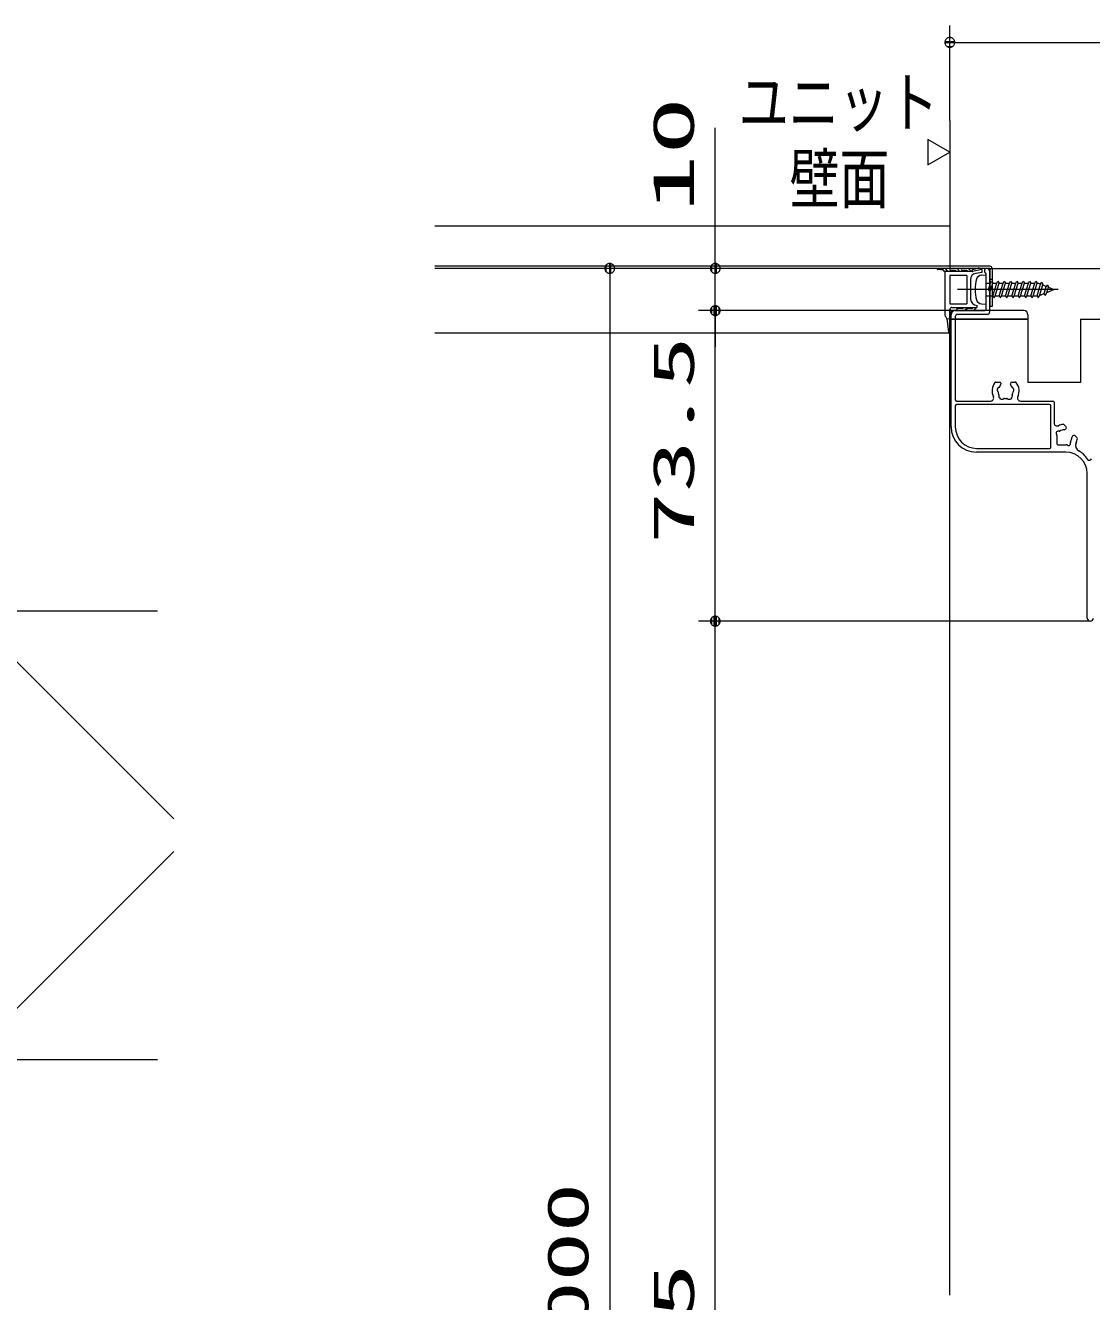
# Model space of a CAD drawing. Units: millimetres on the paper. Extents: x -305 to 305, y -152 to 152.
# Drawn here: x -86.7 to -23.6, y 25.9 to 101.4 of the extents above; entities that cross this region are included whole.
import ezdxf
from ezdxf.enums import TextEntityAlignment as Align

# ---------------------------------------------------------------- set-up
doc = ezdxf.new("R2010")
doc.units = ezdxf.units.MM
doc.linetypes.add('LONG_CHAIN', pattern=[21, 18, -1, 1, -1])
doc.linetypes.add('LONG_DOUBLE_CHAIN', pattern=[21.8, 18, -1, 0.6, -0.6, 0.6, -1])
doc.layers.add('0-2_0', color=7, linetype='Continuous', lineweight=9)
doc.layers.add('0-3_HV', color=7, linetype='Continuous', lineweight=9)
doc.styles.add('ＭＳ ゴシック', font='')
doc.styles.get('ＭＳ ゴシック').set_extended_font_data('MS Gothic')

# ---------------------------------------------------------------- blocks, each defined once
blk = doc.blocks.new('_DOTSMALL')
at = {"layer": '0-2_0'}
for p, q in [((0.0746, 0.1), (-0.0746, 0.1)), ((0.1223, -0.0248), (-0.1223, -0.0248))]:
    blk.add_line(p, q, dxfattribs=at)
for points in [[(0.125, 0), (0.124, 0.0157), (0.1211, 0.0311), (0.1162, 0.046), (0.1095, 0.0602), (0.1011, 0.0735), (0.0911, 0.0856), (0.0797, 0.0963), (0.067, 0.1055), (0.0532, 0.1131), (0.0386, 0.1189), (0.0234, 0.1228), (0.0078, 0.1248), (-0.0078, 0.1248), (-0.0234, 0.1228), (-0.0386, 0.1189), (-0.0532, 0.1131), (-0.067, 0.1055), (-0.0797, 0.0963), (-0.0911, 0.0856), (-0.1011, 0.0735), (-0.1095, 0.0602), (-0.1162, 0.046), (-0.1211, 0.0311), (-0.124, 0.0157), (-0.125, 0), (0, 0)], [(-0.125, 0), (-0.124, -0.0157), (-0.1211, -0.0311), (-0.1162, -0.046), (-0.1095, -0.0602), (-0.1011, -0.0735), (-0.0911, -0.0856), (-0.0797, -0.0963), (-0.067, -0.1055), (-0.0532, -0.1131), (-0.0386, -0.1189), (-0.0234, -0.1228), (-0.0078, -0.1248), (0.0078, -0.1248), (0.0234, -0.1228), (0.0386, -0.1189), (0.0532, -0.1131), (0.067, -0.1055), (0.0797, -0.0963), (0.0911, -0.0856), (0.1011, -0.0735), (0.1095, -0.0602), (0.1162, -0.046), (0.1211, -0.0311), (0.124, -0.0157), (0.125, 0), (0, 0)]]:
    blk.add_lwpolyline(points, close=True, dxfattribs=at)
blk = doc.blocks.new('TRI')
at = {"layer": '0-2_0'}
blk.add_lwpolyline([(0.5, 0.866), (0, 0), (1, 0)], close=True, dxfattribs=at)

msp = doc.modelspace()

# ---------------------------------------------------------------- linework, layer by layer
at = {"layer": '0-3_HV'}
for p, q in [((-32.016, 95.82), (-32.016, 101.439)), ((-32.016, 100.439), (1.735, 100.439)), ((-45.896, 87.07), (-45.896, 95.39)), ((-32.016, 89.57), (-62.503, 89.57)), ((-32.016, 89.571), (-32.016, 87.196)), ((-32.016, 89.57), (-32.016, 87.195)), ((-29.641, 87.195), (-62.503, 87.195)), ((-29.641, 87.07), (-62.503, 87.07)), ((-52.146, 87.07), (-52.146, -30.754)), ((-45.896, 84.57), (-45.896, 87.07)), ((-32.415, 86.955), (-32.739, 86.994)), ((-32.734, 87.069), (-32.383, 87.068)), ((-32.315, 86.882), (-32.315, 84.361)), ((-32.115, 86.882), (-32.187, 86.973)), ((-31.686, 86.941), (-31.972, 86.969)), ((-31.698, 87.069), (-31.97, 87.069)), ((-31.616, 86.882), (-31.629, 86.904)), ((-31.44, 86.882), (-31.49, 86.957)), ((-31.012, 86.941), (-31.298, 86.969)), ((-31.024, 87.069), (-31.295, 87.069)), ((-30.941, 86.882), (-30.954, 86.904)), ((-30.765, 86.882), (-30.815, 86.957)), ((-30.397, 87.071), (-30.68, 86.981)), ((-30.116, 87.009), (-30.665, 86.882)), ((-30.116, 86.832), (-30.481, 86.767)), ((-30.138, 87.004), (-30.149, 87.015)), ((-30.116, 87.009), (-30.116, 86.832)), ((-29.665, 86.92), (-29.665, 84.47)), ((-29.641, 87.07), (18.638, 87.07)), ((-29.641, 87.07), (-29.641, 84.82)), ((-31.015, 86.657), (-32.015, 86.657)), ((-32.015, 86.657), (-32.015, 84.982)), ((-31.015, 86.657), (-31.015, 84.982)), ((-30.79, 86.398), (-30.79, 85.258)), ((-30.145, 86.67), (-29.865, 86.695)), ((-29.865, 84.645), (-29.865, 86.733)), ((-29.865, 86.195), (-29.612, 86.195)), ((-29.728, 85.82), (-29.612, 86.195)), ((-29.516, 86.42), (-29.641, 86.42)), ((-29.612, 86.195), (-29.54, 86.32)), ((-29.583, 85.82), (-29.468, 86.195)), ((-29.54, 86.32), (-29.468, 86.195)), ((-29.468, 86.195), (-29.237, 86.195)), ((-29.468, 85.445), (-29.237, 86.195)), ((-29.324, 85.445), (-29.093, 86.195)), ((-29.237, 86.195), (-29.165, 86.32)), ((-29.165, 86.32), (-29.093, 86.195)), ((-29.093, 86.195), (-28.872, 86.195)), ((-29.093, 85.445), (-28.862, 86.195)), ((-28.949, 85.445), (-28.718, 86.195)), ((-28.862, 86.195), (-28.79, 86.32)), ((-28.79, 86.32), (-28.718, 86.195)), ((-28.718, 86.195), (-28.487, 86.195)), ((-28.718, 85.445), (-28.487, 86.195)), ((-28.574, 85.445), (-28.343, 86.195)), ((-28.487, 86.195), (-28.415, 86.32)), ((-28.415, 86.32), (-28.343, 86.195)), ((-28.343, 86.195), (-28.112, 86.195)), ((-28.343, 85.445), (-28.112, 86.195)), ((-28.199, 85.445), (-27.968, 86.195)), ((-28.112, 86.195), (-28.04, 86.32)), ((-28.04, 86.32), (-27.968, 86.195)), ((-27.968, 86.195), (-27.737, 86.195)), ((-27.968, 85.445), (-27.737, 86.195)), ((-27.824, 85.445), (-27.593, 86.195)), ((-27.737, 86.195), (-27.665, 86.32)), ((-27.665, 86.32), (-27.593, 86.195)), ((-27.593, 86.195), (-27.362, 86.195)), ((-27.593, 85.445), (-27.362, 86.195)), ((-27.449, 85.445), (-27.218, 86.195)), ((-27.362, 86.195), (-27.29, 86.32)), ((-27.29, 86.32), (-27.218, 86.195)), ((-27.218, 86.195), (-26.987, 86.195)), ((-27.218, 85.445), (-26.987, 86.195)), ((-27.074, 85.445), (-26.843, 86.195)), ((-26.987, 86.195), (-26.915, 86.32)), ((-26.915, 86.32), (-26.843, 86.195)), ((-26.855, 85.445), (-26.641, 86.142)), ((-26.843, 86.195), (-26.77, 86.195)), ((-26.77, 86.195), (-26.641, 86.142)), ((-26.711, 85.445), (-26.513, 86.089)), ((-26.641, 86.142), (-26.569, 86.247)), ((-26.569, 86.247), (-26.513, 86.089)), ((-26.513, 86.089), (-26.309, 86.004)), ((-26.227, 86.105), (-26.309, 86.004)), ((-26.227, 86.105), (-26.18, 85.951)), ((-29.865, 85.445), (-29.468, 85.445)), ((-29.728, 85.82), (-29.699, 85.77)), ((-29.516, 85.97), (-29.641, 85.97)), ((-29.612, 85.77), (-29.583, 85.82)), ((-29.468, 85.445), (-29.396, 85.32)), ((-29.396, 85.32), (-29.323, 85.445)), ((-29.318, 85.445), (-29.093, 85.445)), ((-29.093, 85.445), (-29.021, 85.32)), ((-29.021, 85.32), (-28.948, 85.445)), ((-28.948, 85.445), (-28.718, 85.445)), ((-28.718, 85.445), (-28.646, 85.32)), ((-28.646, 85.32), (-28.573, 85.445)), ((-28.573, 85.445), (-28.343, 85.445)), ((-28.343, 85.445), (-28.271, 85.32)), ((-28.271, 85.32), (-28.198, 85.445)), ((-28.198, 85.445), (-27.968, 85.445)), ((-27.968, 85.445), (-27.896, 85.32)), ((-27.896, 85.32), (-27.823, 85.445)), ((-27.823, 85.445), (-27.593, 85.445)), ((-27.593, 85.445), (-27.521, 85.32)), ((-27.521, 85.32), (-27.448, 85.445)), ((-27.448, 85.445), (-27.218, 85.445)), ((-27.218, 85.445), (-27.146, 85.32)), ((-27.146, 85.32), (-27.073, 85.445)), ((-27.073, 85.445), (-26.855, 85.445)), ((-26.855, 85.445), (-26.783, 85.32)), ((-26.783, 85.32), (-26.711, 85.445)), ((-26.702, 85.473), (-26.438, 85.583)), ((-26.438, 85.583), (-26.309, 86.004)), ((-26.373, 85.475), (-26.438, 85.583)), ((-26.373, 85.475), (-26.273, 85.651)), ((-26.273, 85.651), (-26.181, 85.951)), ((-26.273, 85.651), (-25.865, 85.82)), ((-26.181, 85.951), (-25.865, 85.82)), ((-31.766, 84.57), (-46.896, 84.57)), ((-31.691, 84.57), (-46.896, 84.57)), ((-45.896, 84.75), (-45.896, 82.43)), ((-45.896, 66.195), (-45.896, 84.57)), ((-32.015, 84.982), (-31.015, 84.982)), ((-32.015, 84.069), (-32.015, 84.633)), ((-31.891, 84.757), (-30.416, 84.757)), ((-27.64, 84.57), (-31.765, 84.57)), ((-31.69, 84.57), (-29.94, 84.57)), ((-31.259, 84.697), (-31.571, 84.67)), ((-31.264, 84.57), (-31.566, 84.57)), ((-31.188, 84.757), (-31.201, 84.734)), ((-31.006, 84.757), (-31.056, 84.682)), ((-30.709, 84.697), (-30.993, 84.67)), ((-30.714, 84.57), (-30.988, 84.57)), ((-30.638, 84.757), (-30.651, 84.734)), ((-30.456, 84.757), (-30.506, 84.682)), ((-30.416, 84.883), (-30.416, 84.757)), ((-30.145, 84.969), (-29.865, 84.945)), ((-32.194, 84.1), (-32.097, 83.297)), ((-32.193, 84.087), (-32.016, 84.102)), ((-32.015, 84.231), (-32.023, 83.301)), ((-32.015, 84.32), (-32.015, 84.07)), ((-32.015, 84.07), (-27.39, 84.07)), ((-27.465, 84.07), (-32.015, 84.07)), ((-32.015, 26.32), (-32.015, 84.07)), ((-31.94, 77.695), (-31.94, 84.32)), ((-31.69, 84.22), (-31.69, 79.295)), ((-29.79, 84.345), (-31.565, 84.345)), ((-27.465, 84.07), (-27.39, 84.07)), ((-27.39, 84.32), (-27.39, 84.07)), ((-27.39, 84.07), (-27.39, 80.32)), ((-24.29, 84.07), (-24.29, 80.32)), ((-24.29, 84.07), (-2.015, 84.07)), ((-62.503, 83.264), (-32.061, 83.264)), ((-29.283, 80.345), (-29.077, 80.345)), ((-29.002, 80.27), (-29.002, 80.21)), ((-28.427, 80.21), (-28.427, 80.245)), ((-28.327, 80.345), (-28.147, 80.345)), ((-24.29, 80.32), (-27.39, 80.32)), ((-31.69, 78.945), (-31.69, 77.695)), ((-31.615, 79.22), (-29.592, 79.22)), ((-26.115, 79.02), (-31.615, 79.02)), ((-27.838, 79.22), (-25.915, 79.22)), ((-26.04, 76.495), (-26.04, 78.945)), ((-25.84, 79.145), (-25.84, 77.92)), ((-25.248, 77.82), (-25.143, 77.715)), ((-25.69, 77.07), (-25.69, 76.745)), ((-25.143, 77.574), (-25.167, 77.549)), ((-24.761, 77.143), (-24.736, 77.167)), ((-24.595, 77.167), (-24.49, 77.062)), ((-30.415, 76.42), (-26.115, 76.42)), ((-25.565, 76.62), (-25.24, 76.62)), ((-25.14, 76.195), (-30.44, 76.195)), ((-23.89, 66.383), (-23.89, 74.945)), ((-23.702, 66.195), (-46.896, 66.195)), ((-45.896, -30.754), (-45.896, 66.195))]:
    msp.add_line(p, q, dxfattribs=at)
at = {"layer": '0-3_HV', "linetype": 'LONG_CHAIN'}
for p, q in [((-32.016, 95.82), (-32.016, 87.07)), ((-25.609, 85.82), (-31.569, 85.82))]:
    msp.add_line(p, q, dxfattribs=at)
at = {"layer": '0-3_HV', "linetype": 'LONG_DOUBLE_CHAIN'}
for p, q in [((-96.9, 66.81), (-77.948, 66.81)), ((-90.262, 66.81), (-77.948, 54.497)), ((-77.948, 52.568), (-90.262, 40.255)), ((-96.9, 40.255), (-77.948, 40.255))]:
    msp.add_line(p, q, dxfattribs=at)
at = {"layer": '0-3_HV'}
for points in [[(-30.665, 86.882), (-32.315, 86.882), (-32.32, 86.892)], [(-29.516, 87.07), (-29.516, 84.82), (-29.641, 84.82)]]:
    msp.add_lwpolyline(points, dxfattribs=at)
for centre, radius, start, end in [((-32.734, 87.032), 0.0375, 89.90067, 263.13127), ((-32.43, 86.831), 0.125, 28.90204, 83.13127), ((-32.384, 86.819), 0.25, 38.2604, 90.2604), ((-31.967, 87.019), 0.05, 90.00005, 264.37192), ((-31.698, 86.819), 0.25, 33.49443, 90), ((-31.694, 86.867), 0.075, 30, 84.37192), ((-31.293, 87.019), 0.05, 90.00005, 264.37192), ((-31.024, 86.819), 0.25, 33.49443, 90), ((-31.019, 86.867), 0.075, 30, 84.37192), ((-30.665, 86.933), 0.05, 107.78062, 283.085), ((-30.321, 86.833), 0.25, 46.57942, 107.78062), ((-29.815, 86.92), 0.15, 0, 236.25101), ((-29.641, 87.07), 0.125, 0, 90), ((-30.416, 86.398), 0.375, 100, 180), ((-28.265, 85.82), 2.25, 164.11912, 195.88108), ((-30.117, 86.347), 0.325, 94.99935, 164.11895), ((-29.94, 86.733), 0.075, 0, 56.25101), ((-29.655, 85.795), 0.05, 210.00023, 329.99988), ((-31.89, 84.633), 0.125, 90.00013, 180), ((-31.765, 84.32), 0.25, 90, 180), ((-31.69, 84.32), 0.25, 90, 180), ((-31.566, 84.62), 0.05, 94.97975, 270.00007), ((-31.264, 84.82), 0.25, 270, 326.50558), ((-31.266, 84.772), 0.075, 274.97975, 330), ((-30.988, 84.62), 0.05, 95.51, 270.00007), ((-30.416, 85.258), 0.375, 180, 270), ((-30.714, 84.82), 0.25, 270, 326.50558), ((-30.716, 84.772), 0.075, 275.51, 330), ((-30.117, 85.293), 0.325, 195.88176, 265.00048), ((-29.94, 84.645), 0.075, 270, 0), ((-27.64, 84.32), 0.25, 0, 90), ((-32.065, 84.361), 0.25, 180, 227.4505), ((-32.065, 84.361), 0.25, 180, 227.4505), ((-32.065, 84.361), 0.25, 180, 227.4505), ((-32.318, 84.085), 0.125, 6.89306, 47.4505), ((-31.565, 84.22), 0.125, 90, 180), ((-29.79, 84.47), 0.125, 270, 0), ((-32.06, 83.301), 0.0375, 186.89306, 359.53125), ((-28.715, 79.82), 0.8, 141.63349, 205.84241), ((-29.283, 80.27), 0.075, 90, 141.63349), ((-28.715, 79.82), 0.45, 134.79283, 153.7398), ((-29.077, 80.27), 0.075, 360, 90), ((-29.102, 80.21), 0.1, 314.79283, 0), ((-28.327, 80.245), 0.1, 90, 180), ((-28.327, 80.21), 0.1, 180, 225.20717), ((-28.715, 79.82), 0.45, 26.2602, 45.20717), ((-28.147, 80.27), 0.075, 38.36651, 90), ((-28.715, 79.82), 0.8, 334.15759, 38.36651), ((-31.615, 79.295), 0.075, 180, 270), ((-29.592, 79.395), 0.175, 270, 25.84241), ((-29.084, 79.885), 0.125, 116.8699, 223.1301), ((-29.212, 79.766), 0.05, 6.2602, 43.1301), ((-28.715, 79.82), 0.45, 186.2602, 208.03074), ((-29.163, 80.041), 0.05, 296.8699, 333.7398), ((-28.93, 79.513), 0.188, 162.29961, 307.70039), ((-29.156, 79.585), 0.05, 342.29961, 28.03074), ((-28.785, 79.325), 0.05, 81.96926, 127.70039), ((-28.715, 79.82), 0.45, 261.96926, 278.03074), ((-28.645, 79.325), 0.05, 52.29961, 98.03074), ((-28.5, 79.513), 0.188, 232.29961, 17.70039), ((-28.274, 79.585), 0.05, 151.96926, 197.70039), ((-28.715, 79.82), 0.45, 331.96926, 353.7398), ((-28.267, 80.041), 0.05, 206.2602, 243.1301), ((-28.346, 79.885), 0.125, 316.8699, 63.1301), ((-28.218, 79.766), 0.05, 136.8699, 173.7398), ((-27.838, 79.395), 0.175, 154.15759, 270), ((-31.615, 78.945), 0.075, 90, 180), ((-26.115, 78.945), 0.075, 360, 90), ((-25.915, 79.145), 0.075, 360, 90), ((-25.665, 77.92), 0.175, 180, 296.57497), ((-25.24, 77.07), 0.775, 94.9948, 116.57497), ((-25.301, 77.767), 0.075, 45, 94.9948), ((-30.44, 77.695), 1.5, 180, 270), ((-30.415, 77.695), 1.275, 180, 270), ((-25.598, 77.321), 0.125, 65.52433, 224.47567), ((-25.24, 77.07), 0.45, 165.1276, 180), ((-25.723, 77.198), 0.05, 345.1276, 44.47567), ((-25.526, 77.48), 0.05, 245.52433, 304.8724), ((-25.24, 77.07), 0.45, 89.79283, 124.8724), ((-25.238, 77.62), 0.1, 269.79283, 315), ((-25.213, 77.645), 0.1, 315, 45), ((-25.24, 77.07), 0.45, 325.1276, 0.20717), ((-24.69, 77.072), 0.1, 135, 180.20717), ((-24.665, 77.097), 0.1, 45, 135), ((-24.543, 77.009), 0.075, 355.0052, 45), ((-26.115, 76.495), 0.075, 270, 360), ((-25.565, 76.745), 0.125, 180, 270), ((-25.24, 77.07), 0.45, 270, 284.8724), ((-25.112, 76.587), 0.05, 45.52433, 104.8724), ((-24.989, 76.712), 0.125, 225.52433, 24.47567), ((-24.83, 76.784), 0.05, 145.1276, 204.47567), ((-24.194, 76.593), 0.375, 155.47339, 240.13105), ((-25.24, 77.07), 0.775, 335.47339, 355.0052), ((-25.14, 74.945), 1.525, 32.70804, 60.13105), ((-25.14, 74.945), 1.25, 0, 90), ((-23.752, 75.837), 0.125, 212.70804, 345.55168), ((-23.702, 66.383), 0.188, 180, 0)]:
    msp.add_arc(centre, radius, start, end, dxfattribs=at)

# ---------------------------------------------------------------- block references
for name, p, xscale, yscale, rotation in [('_DOTSMALL', (-32.016, 100.439), 2.32, 2.32, 180), ('TRI', (-32.016, 93.945), 1.5, 1.5, 150), ('_DOTSMALL', (-52.146, 87.07), 2.32, 2.32, 90), ('_DOTSMALL', (-45.896, 87.07), 2.32, 2.32, 90), ('_DOTSMALL', (-45.896, 84.57), 2.32, 2.32, 90), ('_DOTSMALL', (-45.896, 84.57), 2.32, 2.32, 270), ('_DOTSMALL', (-45.896, 66.195), 2.32, 2.32, 270), ('_DOTSMALL', (-45.896, 66.195), 2.32, 2.32, 90)]:
    msp.add_blockref(name, p, dxfattribs=dict(at, xscale=xscale, yscale=yscale, rotation=rotation))

# ---------------------------------------------------------------- texts
at = {"layer": '0-3_HV', "style": 'ＭＳ ゴシック', "width": 0.75}
for s, p in [('ユニット', (-44.507, 94.581)), ('\u3000壁面', (-44.456, 90.065))]:
    msp.add_text(s, height=2.889, dxfattribs=at).set_placement(p, align=Align.BOTTOM_LEFT)
at = {"layer": '0-3_HV', "style": 'ＭＳ ゴシック'}
for s, height, width, p in [('10', 2.444, 2.05, (-46.426, 90.39)), ('73.5', 2.441, 1.85, (-46.426, 70.754)), ('2000', 2.444, 1.75, (-52.676, 21.32)), ('1916.5', 2.441, 2, (-46.426, 8.292))]:
    msp.add_text(s, height=height, rotation=90, dxfattribs=dict(at, width=width)).set_placement(p, align=Align.BOTTOM_LEFT)

doc.saveas('drawing.dxf')
